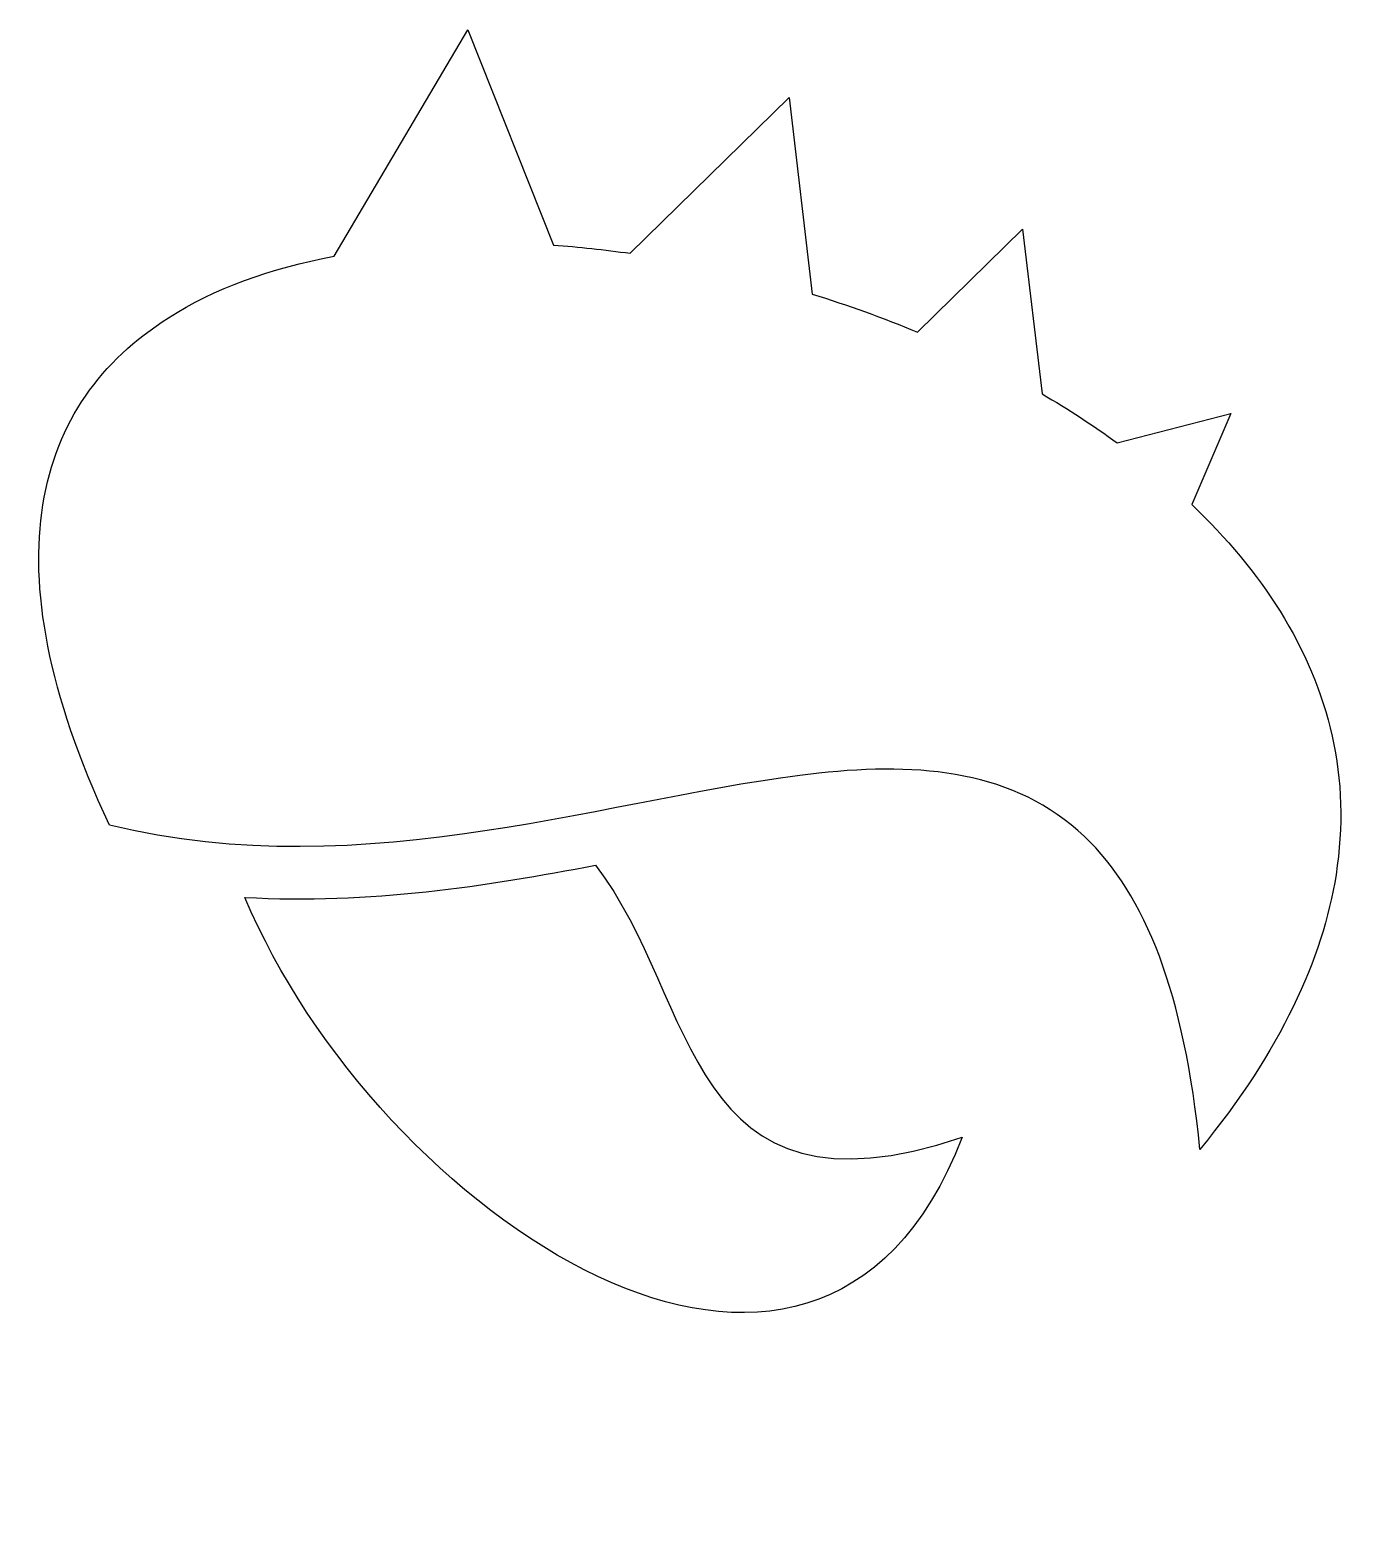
# Model space of a CAD drawing. Header units: centimetres. Extents: x -10.1 to 10.1, y -12.9 to 9.9.
import ezdxf

# ---------------------------------------------------------------- set-up
doc = ezdxf.new("R2010")
doc.units = ezdxf.units.CM
doc.header["$MEASUREMENT"] = 0
doc.layers.add('Layer 1', color=7, linetype='Continuous')

msp = doc.modelspace()

# ---------------------------------------------------------------- linework, layer by layer
at = {"layer": 'Layer 1'}
for points, knots in [([(-3.38794, 9.85149), (-3.38794, 9.85149), (-5.43182, 6.38975), (-5.43182, 6.38975), (-5.43182, 6.38975), (-6.4024, 6.20489), (-7.26811, 5.89293), (-7.96713, 5.44628), (-7.96713, 5.44628), (-8.99755, 4.78791), (-9.67797, 3.86861), (-9.88577, 2.58413), (-9.88577, 2.58413), (-10.08775, 1.33511), (-9.81965, -0.28696), (-8.86847, -2.31128), (-8.86847, -2.31128), (-4.94002, -3.27608), (-1.10619, -1.85131), (1.97924, -1.51797), (1.97924, -1.51797), (3.54527, -1.34879), (4.98143, -1.4801), (6.04187, -2.48657), (6.04187, -2.48657), (6.98348, -3.38011), (7.56877, -4.88205), (7.80905, -7.26994), (7.80905, -7.26994), (9.04229, -5.7653), (9.68713, -4.35761), (9.88974, -3.07026), (9.88974, -3.07026), (10.12348, -1.58565), (9.78322, -0.24627), (9.03331, 0.9607), (9.03331, 0.9607), (8.67404, 1.53874), (8.2166, 2.08313), (7.68393, 2.58948), (7.68393, 2.58948), (7.68393, 2.58948), (8.28343, 3.98102), (8.28343, 3.98102), (8.28343, 3.98102), (8.28343, 3.98102), (6.54535, 3.53299), (6.54535, 3.53299), (6.54535, 3.53299), (6.18115, 3.79772), (5.79624, 4.04816), (5.39357, 4.28282), (5.39357, 4.28282), (5.39357, 4.28282), (5.09713, 6.80371), (5.09713, 6.80371), (5.09713, 6.80371), (5.09713, 6.80371), (3.48813, 5.22637), (3.48813, 5.22637), (3.48813, 5.22637), (2.96449, 5.44505), (2.42617, 5.63978), (1.87908, 5.80879), (1.87908, 5.80879), (1.87908, 5.80879), (1.52592, 8.81452), (1.52592, 8.81452), (1.52592, 8.81452), (1.52592, 8.81452), (-0.90401, 6.43203), (-0.90401, 6.43203), (-0.90401, 6.43203), (-1.29803, 6.48752), (-1.68939, 6.53041), (-2.07679, 6.55727), (-2.07679, 6.55727), (-2.07679, 6.55727), (-3.38796, 9.85164), (-3.38796, 9.85164), (-3.38796, 9.85164), (-3.38796, 9.85164), (-3.38794, 9.85149), (-3.38794, 9.85149)], [0, 0, 0, 0, 0.04545455, 0.04545455, 0.04545455, 0.04545455, 0.09090909, 0.09090909, 0.09090909, 0.09090909, 0.13636364, 0.13636364, 0.13636364, 0.13636364, 0.18181818, 0.18181818, 0.18181818, 0.18181818, 0.22727273, 0.22727273, 0.22727273, 0.22727273, 0.27272727, 0.27272727, 0.27272727, 0.27272727, 0.31818182, 0.31818182, 0.31818182, 0.31818182, 0.36363636, 0.36363636, 0.36363636, 0.36363636, 0.40909091, 0.40909091, 0.40909091, 0.40909091, 0.45454545, 0.45454545, 0.45454545, 0.45454545, 0.5, 0.5, 0.5, 0.5, 0.54545455, 0.54545455, 0.54545455, 0.54545455, 0.59090909, 0.59090909, 0.59090909, 0.59090909, 0.63636364, 0.63636364, 0.63636364, 0.63636364, 0.68181818, 0.68181818, 0.68181818, 0.68181818, 0.72727273, 0.72727273, 0.72727273, 0.72727273, 0.77272727, 0.77272727, 0.77272727, 0.77272727, 0.81818182, 0.81818182, 0.81818182, 0.81818182, 0.86363636, 0.86363636, 0.86363636, 0.86363636, 0.90909091, 0.90909091, 0.90909091, 0.90909091, 1, 1, 1, 1]), ([(-1.43371, -2.92414), (-3.08442, -3.24145), (-4.8992, -3.52765), (-6.79562, -3.41691), (-6.79562, -3.41691), (-4.79673, -8.20103), (1.93551, -12.86599), (4.17332, -7.08552), (4.17332, -7.08552), (-0.09324, -8.51248), (0.15459, -4.9942), (-1.43375, -2.92413), (-1.43375, -2.92413), (-1.43375, -2.92413), (-1.43371, -2.92414), (-1.43371, -2.92414)], [0, 0, 0, 0, 0.2, 0.2, 0.2, 0.2, 0.4, 0.4, 0.4, 0.4, 0.6, 0.6, 0.6, 0.6, 1, 1, 1, 1])]:
    msp.add_open_spline(points, degree=3, knots=knots, dxfattribs=at)

doc.saveas('drawing.dxf')
